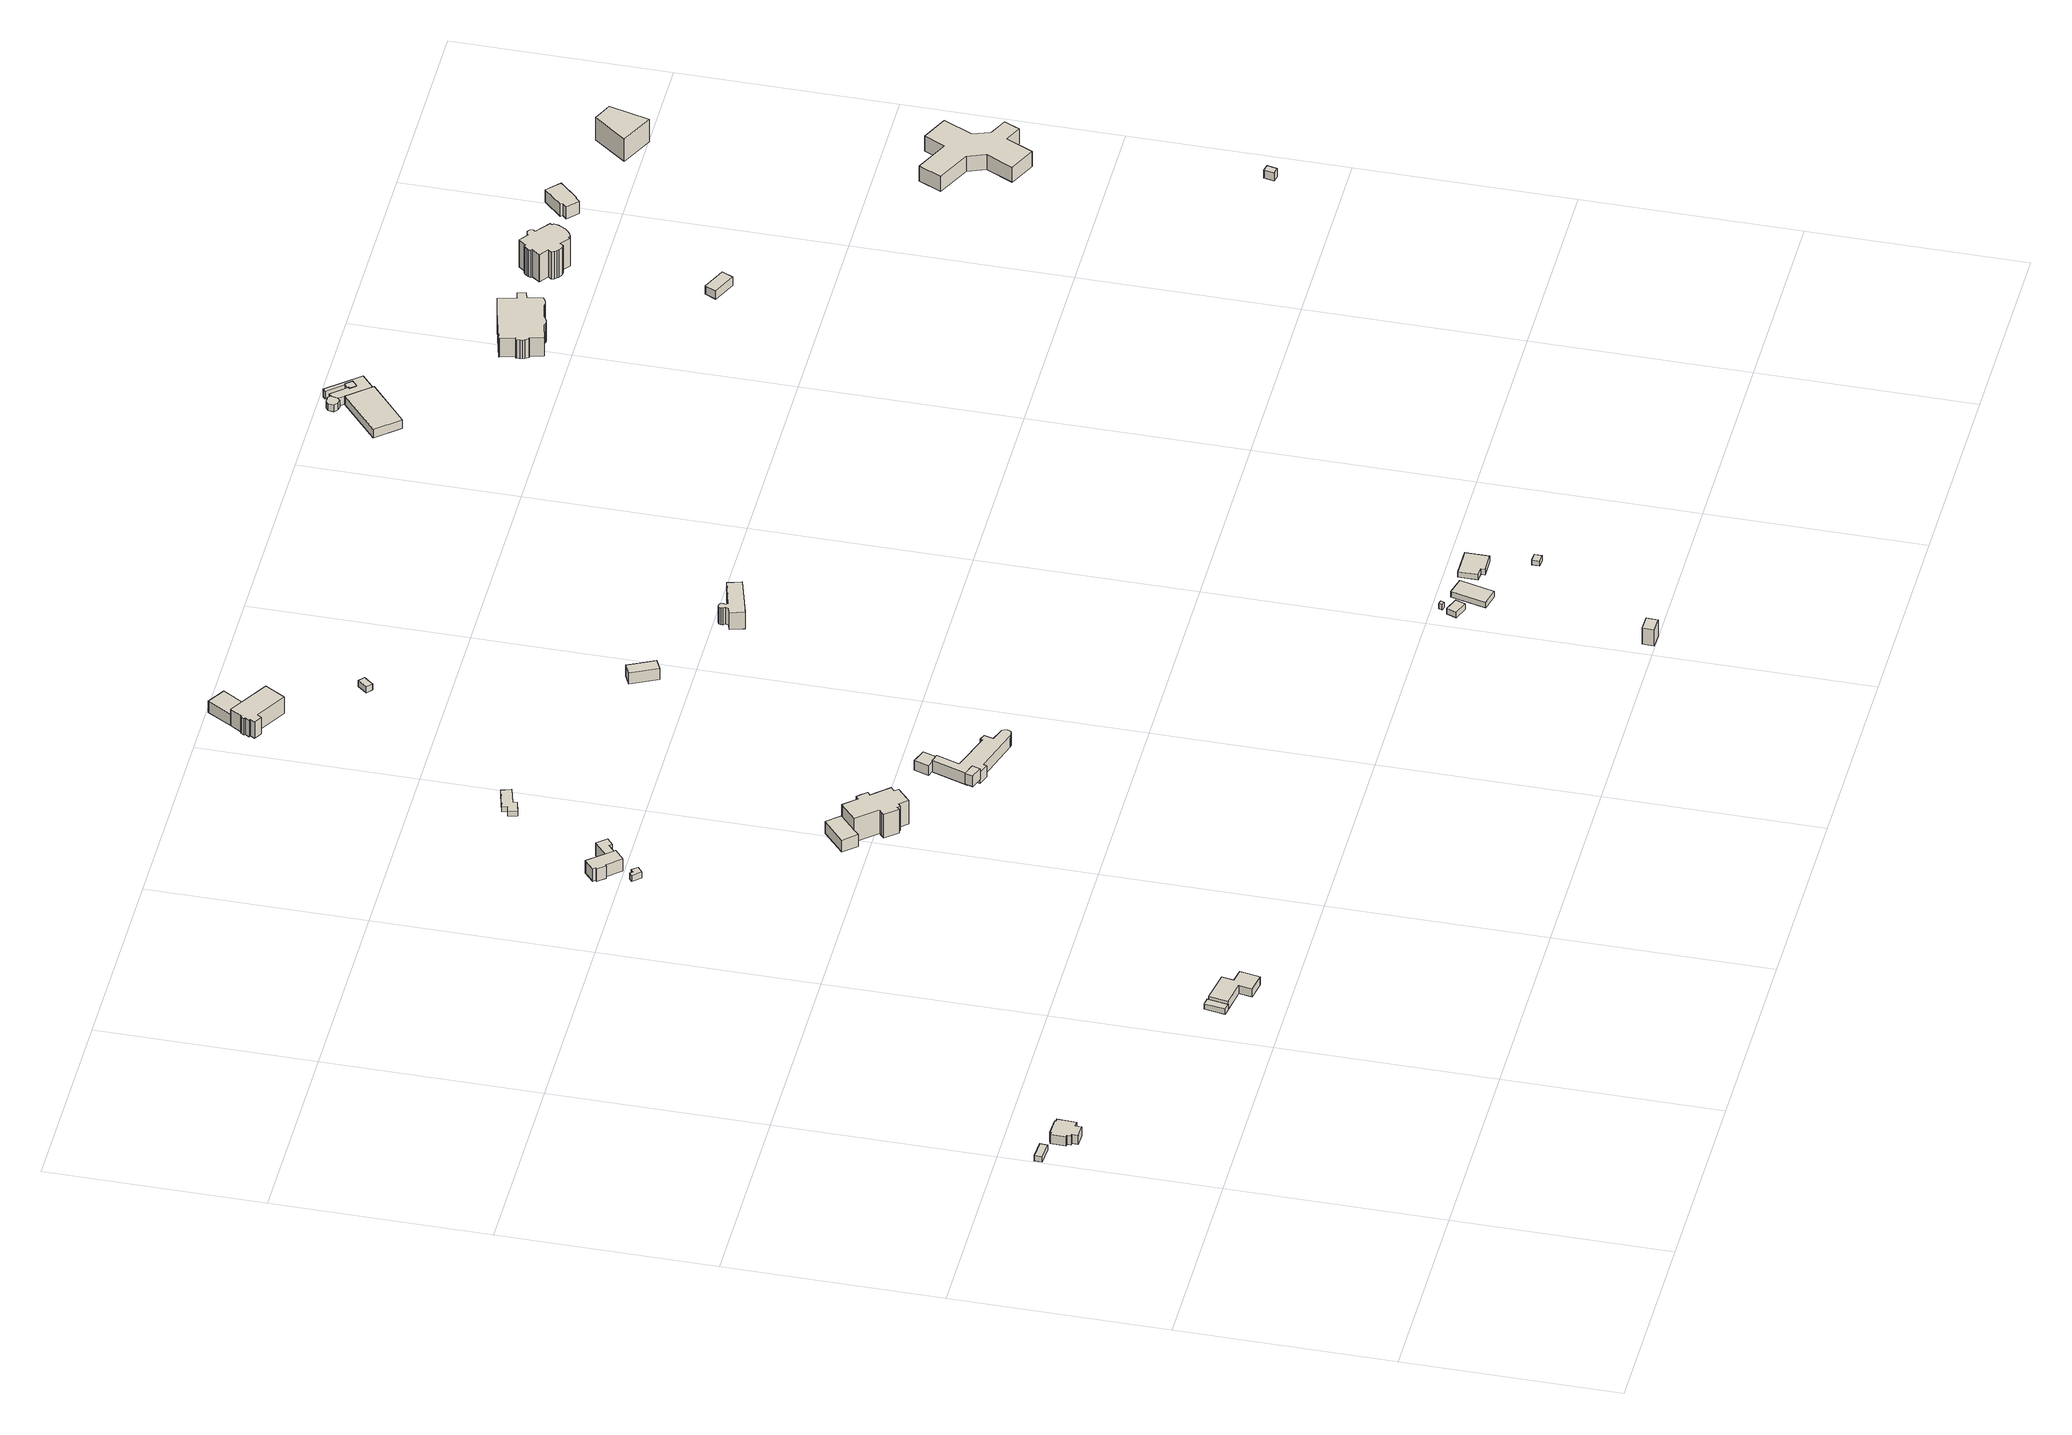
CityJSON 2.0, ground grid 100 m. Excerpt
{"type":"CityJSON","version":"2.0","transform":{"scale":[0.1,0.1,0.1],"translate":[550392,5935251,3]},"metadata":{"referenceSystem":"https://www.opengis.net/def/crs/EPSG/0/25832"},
"CityObjects":{
"building1":{"type":"Building","attributes":{"Gemeindeschluessel":"02200227","Geometrietyp2DReferenz":"3000","BezugspunktDach":"2000","function":"31001_1100","measuredHeight":2.91,"storeysAboveGround":1},"address":[{"country":"Germany","locality":"Hamburg","thoroughfareName":"Rissener Ufer","postcode":"22559"}],"geometry":[{"type":"Solid","lod":"1","boundaries":[[[[0,1,2,3]],[[4,5,6,7]],[[2,4,7,3]],[[1,5,4,2]],[[0,6,5,1]],[[3,7,6,0]]]]}]},
"building2":{"type":"Building","attributes":{"Gemeindeschluessel":"02200227","Geometrietyp2DReferenz":"3000","BezugspunktDach":"2000","function":"31001_1010","measuredHeight":8.59,"storeysAboveGround":1},"address":[{"country":"Germany","locality":"Hamburg","thoroughfareNumber":"1","thoroughfareName":"Rissener Ufer","postcode":"22559"}],"geometry":[{"type":"Solid","lod":"1","boundaries":[[[[8,9,10,11,12,13,14,15,16,17,18,19,20,21]],[[22,23,24,25,26,27,28,29,30,31,32,33,34,35]],[[20,22,35,21]],[[19,23,22,20]],[[18,24,23,19]],[[17,25,24,18]],[[16,26,25,17]],[[15,27,26,16]],[[14,28,27,15]],[[13,29,28,14]],[[12,30,29,13]],[[11,31,30,12]],[[10,32,31,11]],[[9,33,32,10]],[[8,34,33,9]],[[21,35,34,8]]]]}]},
"building3":{"type":"Building","attributes":{"Gemeindeschluessel":"02200227","Geometrietyp2DReferenz":"3000","BezugspunktDach":"2000","function":"31001_1010","measuredHeight":3.08,"storeysAboveGround":1},"address":[{"country":"Germany","locality":"Hamburg","thoroughfareName":"Falkensteiner Ufer","postcode":"22559"}],"geometry":[{"type":"Solid","lod":"1","boundaries":[[[[36,37,38,39,40]],[[41,42,43,44,45]],[[39,41,45,40]],[[38,42,41,39]],[[37,43,42,38]],[[36,44,43,37]],[[40,45,44,36]]]]}]},
"building4":{"type":"Building","attributes":{"Gemeindeschluessel":"02200227","Geometrietyp2DReferenz":"3000","BezugspunktDach":"2000","function":"31001_3210","measuredHeight":4.52,"storeysAboveGround":1},"address":[{"country":"Germany","locality":"Hamburg","thoroughfareNumber":"105","thoroughfareName":"Falkensteiner Ufer","postcode":"22559"}],"geometry":[{"type":"Solid","lod":"1","boundaries":[[[[46,47,39,38,48,49,50,51]],[[52,53,54,55,56,57,58,59]],[[50,52,59,51]],[[49,53,52,50]],[[48,54,53,49]],[[38,55,54,48]],[[39,56,55,38]],[[47,57,56,39]],[[46,58,57,47]],[[51,59,58,46]]]]}]},
"building5":{"type":"Building","attributes":{"Gemeindeschluessel":"02200227","Geometrietyp2DReferenz":"3000","BezugspunktDach":"2000","function":"31001_2460","measuredHeight":3.33,"storeysAboveGround":1},"address":[{"country":"Germany","locality":"Hamburg","thoroughfareName":"Tinsdaler Kirchenweg","postcode":"22559"}],"geometry":[{"type":"Solid","lod":"1","boundaries":[[[[60,61,62,63,64,65]],[[66,67,68,69,70,71]],[[64,66,71,65]],[[63,67,66,64]],[[62,68,67,63]],[[61,69,68,62]],[[60,70,69,61]],[[65,71,70,60]]]]}]},
"building6":{"type":"Building","attributes":{"Gemeindeschluessel":"02200227","Geometrietyp2DReferenz":"3000","BezugspunktDach":"2000","function":"31001_1010","measuredHeight":7.62,"storeysAboveGround":2},"address":[{"country":"Germany","locality":"Hamburg","thoroughfareNumber":"213","thoroughfareName":"Tinsdaler Kirchenweg","postcode":"22559"}],"geometry":[{"type":"Solid","lod":"1","boundaries":[[[[72,73,74,75,76,77,78,79,80]],[[81,82,83,84,85,86,87,88,89]],[[79,81,89,80]],[[78,82,81,79]],[[77,83,82,78]],[[76,84,83,77]],[[75,85,84,76]],[[74,86,85,75]],[[73,87,86,74]],[[72,88,87,73]],[[80,89,88,72]]]]}]},
"building7":{"type":"Building","attributes":{"Gemeindeschluessel":"02200227","Geometrietyp2DReferenz":"3000","BezugspunktDach":"2000","function":"31001_3220","measuredHeight":6.54,"storeysAboveGround":1},"address":[{"country":"Germany","locality":"Hamburg","thoroughfareName":"Tinsdaler Kirchenweg","postcode":"22559"}],"geometry":[{"type":"Solid","lod":"1","boundaries":[[[[90,91,92,93,94,95]],[[96,97,98,99,100,101]],[[94,96,101,95]],[[93,97,96,94]],[[92,98,97,93]],[[91,99,98,92]],[[90,100,99,91]],[[95,101,100,90]]]]}]},
"building8":{"type":"Building","attributes":{"Gemeindeschluessel":"02200227","Geometrietyp2DReferenz":"3000","BezugspunktDach":"2000","function":"31001_1010","measuredHeight":8.47,"storeysAboveGround":2},"address":[{"country":"Germany","locality":"Hamburg","thoroughfareName":"Tinsdaler Kirchenweg","postcode":"22559"}],"geometry":[{"type":"Solid","lod":"1","boundaries":[[[[102,103,104,105,106,107]],[[108,109,110,111,112,113]],[[106,108,113,107]],[[105,109,108,106]],[[104,110,109,105]],[[103,111,110,104]],[[102,112,111,103]],[[107,113,112,102]]]]}]},
"building9":{"type":"Building","attributes":{"Gemeindeschluessel":"02200227","Geometrietyp2DReferenz":"3000","BezugspunktDach":"2000","function":"31001_1010","measuredHeight":12.95,"storeysAboveGround":3},"address":[{"country":"Germany","locality":"Hamburg","thoroughfareNumber":"211","thoroughfareName":"Tinsdaler Kirchenweg","postcode":"22559"}],"geometry":[{"type":"Solid","lod":"1","boundaries":[[[[93,114,115,116,117,118,119,120,121,122,123,124,125,126,127,128,129,130,94]],[[131,132,133,134,135,136,137,138,139,140,141,142,143,144,145,146,147,148,149]],[[130,131,149,94]],[[129,132,131,130]],[[128,133,132,129]],[[127,134,133,128]],[[126,135,134,127]],[[125,136,135,126]],[[124,137,136,125]],[[123,138,137,124]],[[122,139,138,123]],[[121,140,139,122]],[[120,141,140,121]],[[119,142,141,120]],[[118,143,142,119]],[[117,144,143,118]],[[116,145,144,117]],[[115,146,145,116]],[[114,147,146,115]],[[93,148,147,114]],[[94,149,148,93]]]]}]},
"building10":{"type":"Building","attributes":{"Gemeindeschluessel":"02200223","Geometrietyp2DReferenz":"3000","BezugspunktDach":"2000","function":"31001_2460","measuredHeight":6.67,"storeysAboveGround":1},"address":[{"country":"Germany","locality":"Hamburg","thoroughfareName":"Grotiusweg","postcode":"22587"}],"geometry":[{"type":"Solid","lod":"1","boundaries":[[[[150,151,152,153]],[[154,155,156,157]],[[152,154,157,153]],[[151,155,154,152]],[[150,156,155,151]],[[153,157,156,150]]]]}]},
"building11":{"type":"Building","attributes":{"Gemeindeschluessel":"02200223","Geometrietyp2DReferenz":"3000","BezugspunktDach":"2000","function":"31001_1010","measuredHeight":2.48,"storeysAboveGround":1},"address":[{"country":"Germany","locality":"Hamburg","thoroughfareName":"Grotiusweg","postcode":"22587"}],"geometry":[{"type":"Solid","lod":"1","boundaries":[[[[158,159,160,161,162,163,164,165]],[[166,167,168,169,170,171,172,173]],[[164,166,173,165]],[[163,167,166,164]],[[162,168,167,163]],[[161,169,168,162]],[[160,170,169,161]],[[159,171,170,160]],[[158,172,171,159]],[[165,173,172,158]]]]}]},
"building12":{"type":"Building","attributes":{"Gemeindeschluessel":"02200223","Geometrietyp2DReferenz":"3000","BezugspunktDach":"2000","function":"31001_2460","measuredHeight":5.38,"storeysAboveGround":1},"address":[{"country":"Germany","locality":"Hamburg","thoroughfareName":"Grotiusweg","postcode":"22587"}],"geometry":[{"type":"Solid","lod":"1","boundaries":[[[[174,175,176,177,178]],[[179,180,181,182,183]],[[177,179,183,178]],[[176,180,179,177]],[[175,181,180,176]],[[174,182,181,175]],[[178,183,182,174]]]]}]},
"building13":{"type":"Building","attributes":{"name":"Museum","Gemeindeschluessel":"02200223","Geometrietyp2DReferenz":"3000","BezugspunktDach":"2000","function":"31001_3030","measuredHeight":9.16,"storeysAboveGround":2},"address":[{"country":"Germany","locality":"Hamburg","thoroughfareNumber":"79","thoroughfareName":"Grotiusweg","postcode":"22587"}],"geometry":[{"type":"Solid","lod":"1","boundaries":[[[[184,185,186,187,188,189,190,191,192,193,194,195,196,197,198,199,200,201,202,203,204]],[[205,206,207,208,209,210,211,212,213,214,215,216,217,218,219,220,221,222,223,224,225]],[[203,205,225,204]],[[202,206,205,203]],[[201,207,206,202]],[[200,208,207,201]],[[199,209,208,200]],[[198,210,209,199]],[[197,211,210,198]],[[196,212,211,197]],[[195,213,212,196]],[[194,214,213,195]],[[193,215,214,194]],[[192,216,215,193]],[[191,217,216,192]],[[190,218,217,191]],[[189,219,218,190]],[[188,220,219,189]],[[187,221,220,188]],[[186,222,221,187]],[[185,223,222,186]],[[184,224,223,185]],[[204,225,224,184]]]]}]},
"building14":{"type":"Building","attributes":{"Gemeindeschluessel":"02200223","Geometrietyp2DReferenz":"3000","BezugspunktDach":"2000","function":"31001_1010","measuredHeight":9.99,"storeysAboveGround":2},"address":[{"country":"Germany","locality":"Hamburg","thoroughfareName":"Grotiusweg","postcode":"22587"}],"geometry":[{"type":"Solid","lod":"1","boundaries":[[[[226,227,228,229,230,231,232,233,234,235,236,237]],[[238,239,240,241,242,243,244,245,246,247,248,249]],[[236,238,249,237]],[[235,239,238,236]],[[234,240,239,235]],[[233,241,240,234]],[[232,242,241,233]],[[231,243,242,232]],[[230,244,243,231]],[[229,245,244,230]],[[228,246,245,229]],[[227,247,246,228]],[[226,248,247,227]],[[237,249,248,226]]]]}]},
"building15":{"type":"Building","attributes":{"Gemeindeschluessel":"02200223","Geometrietyp2DReferenz":"3000","BezugspunktDach":"2000","function":"31001_1010","measuredHeight":8.05,"storeysAboveGround":1},"address":[{"country":"Germany","locality":"Hamburg","thoroughfareNumber":"73","thoroughfareName":"Grotiusweg","postcode":"22587"}],"geometry":[{"type":"Solid","lod":"1","boundaries":[[[[250,251,252,234]],[[253,254,255,256]],[[252,253,256,234]],[[251,254,253,252]],[[250,255,254,251]],[[234,256,255,250]]]]}]},
"building16":{"type":"Building","attributes":{"Gemeindeschluessel":"02200223","Geometrietyp2DReferenz":"3000","BezugspunktDach":"2000","function":"31001_1100","measuredHeight":6.84,"storeysAboveGround":2},"address":[{"country":"Germany","locality":"Hamburg","thoroughfareNumber":"75","thoroughfareName":"Grotiusweg","postcode":"22587"}],"geometry":[{"type":"Solid","lod":"1","boundaries":[[[[257,258,259,260]],[[261,262,263,264]],[[259,261,264,260]],[[258,262,261,259]],[[257,263,262,258]],[[260,264,263,257]]]]}]},
"building17":{"type":"Building","attributes":{"Gemeindeschluessel":"02200223","Geometrietyp2DReferenz":"3000","BezugspunktDach":"2000","function":"31001_1310","measuredHeight":3.53,"storeysAboveGround":1},"address":[{"country":"Germany","locality":"Hamburg","thoroughfareName":"Grotiusweg","postcode":"22587"}],"geometry":[{"type":"Solid","lod":"1","boundaries":[[[[265,266,267,268,269,270]],[[271,272,273,274,275,276]],[[269,271,276,270]],[[268,272,271,269]],[[267,273,272,268]],[[266,274,273,267]],[[265,275,274,266]],[[270,276,275,265]]]]}]},
"building18":{"type":"Building","attributes":{"Gemeindeschluessel":"02200223","Geometrietyp2DReferenz":"3000","BezugspunktDach":"2000","function":"31001_1010","measuredHeight":12.7,"storeysAboveGround":2},"address":[{"country":"Germany","locality":"Hamburg","thoroughfareNumber":"77","thoroughfareName":"Grotiusweg","postcode":"22587"}],"geometry":[{"type":"Solid","lod":"1","boundaries":[[[[277,278,279,280,281,282,283,284,285,286,287,288,289,290,291,292,293,294]],[[295,296,297,298,299,300,301,302,303,304,305,306,307,308,309,310,311,312]],[[293,295,312,294]],[[292,296,295,293]],[[291,297,296,292]],[[290,298,297,291]],[[289,299,298,290]],[[288,300,299,289]],[[287,301,300,288]],[[286,302,301,287]],[[285,303,302,286]],[[284,304,303,285]],[[283,305,304,284]],[[282,306,305,283]],[[281,307,306,282]],[[280,308,307,281]],[[279,309,308,280]],[[278,310,309,279]],[[277,311,310,278]],[[294,312,311,277]]]]}]},
"building19":{"type":"Building","attributes":{"Gemeindeschluessel":"02200223","Geometrietyp2DReferenz":"3000","BezugspunktDach":"2000","function":"31001_2070","measuredHeight":9,"storeysAboveGround":1},"address":[{"country":"Germany","locality":"Hamburg","thoroughfareName":"Falkensteiner Ufer","postcode":"22587"}],"geometry":[{"type":"Solid","lod":"1","boundaries":[[[[313,314,315,316]],[[317,318,319,320]],[[315,317,320,316]],[[314,318,317,315]],[[313,319,318,314]],[[316,320,319,313]]]]}]},
"building20":{"type":"Building","attributes":{"Gemeindeschluessel":"02200223","Geometrietyp2DReferenz":"3000","BezugspunktDach":"2000","function":"31001_2070","measuredHeight":2.98,"storeysAboveGround":1},"address":[{"country":"Germany","locality":"Hamburg","thoroughfareName":"Falkensteiner Ufer","postcode":"22587"}],"geometry":[{"type":"Solid","lod":"1","boundaries":[[[[321,322,323,324]],[[325,326,327,328]],[[323,325,328,324]],[[322,326,325,323]],[[321,327,326,322]],[[324,328,327,321]]]]}]},
"building21":{"type":"Building","attributes":{"Gemeindeschluessel":"02200223","Geometrietyp2DReferenz":"3000","BezugspunktDach":"2000","function":"31001_2500","measuredHeight":3,"storeysAboveGround":1},"address":[{"country":"Germany","locality":"Hamburg","thoroughfareName":"Falkensteiner Ufer","postcode":"22587"}],"geometry":[{"type":"Solid","lod":"1","boundaries":[[[[329,330,331,332]],[[333,334,335,336]],[[331,333,336,332]],[[330,334,333,331]],[[329,335,334,330]],[[332,336,335,329]]]]}]},
"building22":{"type":"Building","attributes":{"Gemeindeschluessel":"02200223","Geometrietyp2DReferenz":"3000","BezugspunktDach":"2000","function":"31001_2050","measuredHeight":3.1,"storeysAboveGround":1},"address":[{"country":"Germany","locality":"Hamburg","thoroughfareNumber":"101","thoroughfareName":"Falkensteiner Ufer","postcode":"22587"}],"geometry":[{"type":"Solid","lod":"1","boundaries":[[[[337,338,339,340]],[[341,342,343,344]],[[339,341,344,340]],[[338,342,341,339]],[[337,343,342,338]],[[340,344,343,337]]]]}]},
"building23":{"type":"Building","attributes":{"Gemeindeschluessel":"02200223","Geometrietyp2DReferenz":"3000","BezugspunktDach":"2000","function":"31001_2050","measuredHeight":2.96,"storeysAboveGround":1},"address":[{"country":"Germany","locality":"Hamburg","thoroughfareName":"Falkensteiner Ufer","postcode":"22587"}],"geometry":[{"type":"Solid","lod":"1","boundaries":[[[[345,346,347,348,349,350]],[[351,352,353,354,355,356]],[[349,351,356,350]],[[348,352,351,349]],[[347,353,352,348]],[[346,354,353,347]],[[345,355,354,346]],[[350,356,355,345]]]]}]},
"building24":{"type":"Building","attributes":{"Gemeindeschluessel":"02200223","Geometrietyp2DReferenz":"3000","BezugspunktDach":"2000","function":"31001_2500","measuredHeight":2.56,"storeysAboveGround":1},"address":[{"country":"Germany","locality":"Hamburg","thoroughfareNumber":"99","thoroughfareName":"Falkensteiner Ufer","postcode":"22587"}],"geometry":[{"type":"Solid","lod":"1","boundaries":[[[[357,358,359,360]],[[361,362,363,364]],[[359,361,364,360]],[[358,362,361,359]],[[357,363,362,358]],[[360,364,363,357]]]]}]},
"building25":{"type":"Building","attributes":{"Gemeindeschluessel":"02200223","Geometrietyp2DReferenz":"3000","BezugspunktDach":"2000","function":"31001_3030","measuredHeight":5.94,"storeysAboveGround":1},"address":[{"country":"Germany","locality":"Hamburg","thoroughfareName":"Grotiusweg","postcode":"22587"}],"geometry":[{"type":"Solid","lod":"1","boundaries":[[[[365,366,367,368,369]],[[370,371,372,373,374]],[[368,370,374,369]],[[367,371,370,368]],[[366,372,371,367]],[[365,373,372,366]],[[369,374,373,365]]]]}]},
"building26":{"type":"Building","attributes":{"Gemeindeschluessel":"02200223","Geometrietyp2DReferenz":"3000","BezugspunktDach":"2000","function":"31001_3030","measuredHeight":3.98,"storeysAboveGround":1},"address":[{"country":"Germany","locality":"Hamburg","thoroughfareName":"Grotiusweg","postcode":"22587"}],"geometry":[{"type":"Solid","lod":"1","boundaries":[[[[375,376,377,378,379,380,381,382,383,384,385]],[[386,387,388,389,390,391,392,393,394,395,396]],[[384,386,396,385]],[[383,387,386,384]],[[382,388,387,383]],[[381,389,388,382]],[[380,390,389,381]],[[379,391,390,380]],[[378,392,391,379]],[[377,393,392,378]],[[376,394,393,377]],[[375,395,394,376]],[[385,396,395,375]]]]}]},
"building27":{"type":"Building","attributes":{"Gemeindeschluessel":"02200223","Geometrietyp2DReferenz":"3000","BezugspunktDach":"2000","function":"31001_3030","measuredHeight":4.24,"storeysAboveGround":1},"address":[{"country":"Germany","locality":"Hamburg","thoroughfareName":"Grotiusweg","postcode":"22587"}],"geometry":[{"type":"Solid","lod":"1","boundaries":[[[[397,398,399,400,401,402,403,404,405,406,407,408,409,410,411,412,413,414,415]],[[416,417,418,419,420,421,422,423,424,425,426,427,428,429,430,431,432,433,434]],[[414,416,434,415]],[[413,417,416,414]],[[412,418,417,413]],[[411,419,418,412]],[[410,420,419,411]],[[409,421,420,410]],[[408,422,421,409]],[[407,423,422,408]],[[406,424,423,407]],[[405,425,424,406]],[[404,426,425,405]],[[403,427,426,404]],[[402,428,427,403]],[[401,429,428,402]],[[400,430,429,401]],[[399,431,430,400]],[[398,432,431,399]],[[397,433,432,398]],[[415,434,433,397]]]]}]},
"building28":{"type":"Building","attributes":{"Gemeindeschluessel":"02200223","Geometrietyp2DReferenz":"3000","BezugspunktDach":"2000","function":"31001_3030","measuredHeight":3.87,"storeysAboveGround":1},"address":[{"country":"Germany","locality":"Hamburg","thoroughfareName":"Grotiusweg","postcode":"22587"}],"geometry":[{"type":"Solid","lod":"1","boundaries":[[[[435,436,437,438,439,440,441,442]],[[443,444,445,446,447,448,449,450]],[[441,443,450,442]],[[440,444,443,441]],[[439,445,444,440]],[[438,446,445,439]],[[437,447,446,438]],[[436,448,447,437]],[[435,449,448,436]],[[442,450,449,435]]]]}]},
"building29":{"type":"Building","attributes":{"Gemeindeschluessel":"02200223","Geometrietyp2DReferenz":"3000","BezugspunktDach":"2000","function":"31001_1010","measuredHeight":15.55,"storeysAboveGround":4},"address":[{"country":"Germany","locality":"Hamburg","thoroughfareNumber":"55","thoroughfareName":"Grotiusweg","postcode":"22587"}],"geometry":[{"type":"Solid","lod":"1","boundaries":[[[[451,452,453,454,455,456,457,458,459,460,461,462,463,464,465,466,467,468,469,470,471,472,473,474,475,476,477,478,479,480]],[[481,482,483,484,485,486,487,488,489,490,491,492,493,494,495,496,497,498,499,500,501,502,503,504,505,506,507,508,509,510]],[[479,481,510,480]],[[478,482,481,479]],[[477,483,482,478]],[[476,484,483,477]],[[475,485,484,476]],[[474,486,485,475]],[[473,487,486,474]],[[472,488,487,473]],[[471,489,488,472]],[[470,490,489,471]],[[469,491,490,470]],[[468,492,491,469]],[[467,493,492,468]],[[466,494,493,467]],[[465,495,494,466]],[[464,496,495,465]],[[463,497,496,464]],[[462,498,497,463]],[[461,499,498,462]],[[460,500,499,461]],[[459,501,500,460]],[[458,502,501,459]],[[457,503,502,458]],[[456,504,503,457]],[[455,505,504,456]],[[454,506,505,455]],[[453,507,506,454]],[[452,508,507,453]],[[451,509,508,452]],[[480,510,509,451]]]]}]},
"building30":{"type":"Building","attributes":{"Gemeindeschluessel":"02200223","Geometrietyp2DReferenz":"3000","BezugspunktDach":"2000","function":"31001_1010","measuredHeight":6.03,"storeysAboveGround":1},"address":[{"country":"Germany","locality":"Hamburg","thoroughfareName":"Grotiusweg","postcode":"22587"}],"geometry":[{"type":"Solid","lod":"1","boundaries":[[[[511,512,513,514]],[[515,516,517,518]],[[513,515,518,514]],[[512,516,515,513]],[[511,517,516,512]],[[514,518,517,511]]]]}]},
"building31":{"type":"Building","attributes":{"Gemeindeschluessel":"02200223","Geometrietyp2DReferenz":"3000","BezugspunktDach":"2000","function":"31001_1010","measuredHeight":18.7,"storeysAboveGround":3},"address":[{"country":"Germany","locality":"Hamburg","thoroughfareNumber":"53a","thoroughfareName":"Grotiusweg","postcode":"22587"}],"geometry":[{"type":"Solid","lod":"1","boundaries":[[[[519,520,521,522,523,524,525,526,527,528,529,530,531,532,533,534,535,536,537,538,539,540,541,542,543,544,545,546,547,548,549,550,551,552,553,554,555,556,557,558]],[[559,560,561,562,563,564,565,566,567,568,569,570,571,572,573,574,575,576,577,578,579,580,581,582,583,584,585,586,587,588,589,590,591,592,593,594,595,596,597,598]],[[557,559,598,558]],[[556,560,559,557]],[[555,561,560,556]],[[554,562,561,555]],[[553,563,562,554]],[[552,564,563,553]],[[551,565,564,552]],[[550,566,565,551]],[[549,567,566,550]],[[548,568,567,549]],[[547,569,568,548]],[[546,570,569,547]],[[545,571,570,546]],[[544,572,571,545]],[[543,573,572,544]],[[542,574,573,543]],[[541,575,574,542]],[[540,576,575,541]],[[539,577,576,540]],[[538,578,577,539]],[[537,579,578,538]],[[536,580,579,537]],[[535,581,580,536]],[[534,582,581,535]],[[533,583,582,534]],[[532,584,583,533]],[[531,585,584,532]],[[530,586,585,531]],[[529,587,586,530]],[[528,588,587,529]],[[527,589,588,528]],[[526,590,589,527]],[[525,591,590,526]],[[524,592,591,525]],[[523,593,592,524]],[[522,594,593,523]],[[521,595,594,522]],[[520,596,595,521]],[[519,597,596,520]],[[558,598,597,519]]]]}]},
"building32":{"type":"Building","attributes":{"Gemeindeschluessel":"02200223","Geometrietyp2DReferenz":"3000","BezugspunktDach":"2000","function":"31001_1010","measuredHeight":4.5,"storeysAboveGround":1},"address":[{"country":"Germany","locality":"Hamburg","thoroughfareName":"Falkenstein","postcode":"22587"}],"geometry":[{"type":"Solid","lod":"1","boundaries":[[[[599,600,601,602]],[[603,604,605,606]],[[601,603,606,602]],[[600,604,603,601]],[[599,605,604,600]],[[602,606,605,599]]]]}]},
"building33":{"type":"Building","attributes":{"Gemeindeschluessel":"02200223","Geometrietyp2DReferenz":"3000","BezugspunktDach":"2000","function":"31001_1010","measuredHeight":9.89,"storeysAboveGround":1},"address":[{"country":"Germany","locality":"Hamburg","thoroughfareNumber":"53","thoroughfareName":"Grotiusweg","postcode":"22587"}],"geometry":[{"type":"Solid","lod":"1","boundaries":[[[[607,608,609,610,611,612,613,614]],[[615,616,617,618,619,620,621,622]],[[613,615,622,614]],[[612,616,615,613]],[[611,617,616,612]],[[610,618,617,611]],[[609,619,618,610]],[[608,620,619,609]],[[607,621,620,608]],[[614,622,621,607]]]]}]},
"building34":{"type":"Building","attributes":{"Gemeindeschluessel":"02200223","Geometrietyp2DReferenz":"3000","BezugspunktDach":"2000","function":"31001_1100","measuredHeight":8.32,"storeysAboveGround":2},"address":[{"country":"Germany","locality":"Hamburg","thoroughfareNumber":"53","thoroughfareName":"Falkenstein","postcode":"22587"}],"geometry":[{"type":"Solid","lod":"1","boundaries":[[[[623,624,625,626,627,628,629,630,631,632,633,634,635,636]],[[637,638,639,640,641,642,643,644,645,646,647,648,649,650]],[[635,637,650,636]],[[634,638,637,635]],[[633,639,638,634]],[[632,640,639,633]],[[631,641,640,632]],[[630,642,641,631]],[[629,643,642,630]],[[628,644,643,629]],[[627,645,644,628]],[[626,646,645,627]],[[625,647,646,626]],[[624,648,647,625]],[[623,649,648,624]],[[636,650,649,623]]]]}]},
"building35":{"type":"Building","attributes":{"Gemeindeschluessel":"02200223","Geometrietyp2DReferenz":"3000","BezugspunktDach":"2000","function":"31001_1010","measuredHeight":14.92,"storeysAboveGround":1},"address":[{"country":"Germany","locality":"Hamburg","thoroughfareNumber":"45","thoroughfareName":"Grotiusweg","postcode":"22587"}],"geometry":[{"type":"Solid","lod":"1","boundaries":[[[[651,652,653,654]],[[655,656,657,658]],[[653,655,658,654]],[[652,656,655,653]],[[651,657,656,652]],[[654,658,657,651]]]]}]}
},
"vertices":[
[10,1836,10],[96,1831,10],[94,1796,10],[8,1801,10],[94,1796,38],[96,1831,38],[10,1836,38],[8,1801,38],
[234,1796,12],[234,1791,12],[248,1790,12],[245,1702,12],[221,1703,12],[220,1673,12],[159,1675,12],[160,1704,12],[149,1705,12],[149,1724,12],[136,1724,12],[138,1794,12],[152,1793,12],[152,1799,12],[152,1793,62],[138,1794,62],[136,1724,62],[149,1724,62],[149,1705,62],[160,1704,62],[159,1675,62],[220,1673,62],[221,1703,62],[245,1702,62],[248,1790,62],[234,1791,62],[234,1796,62],[152,1799,62],
[1180,1348,20],[1215,1342,20],[1214,1336,20],[1198,1246,20],[1164,1252,20],[1198,1246,49],[1214,1336,49],[1215,1342,49],[1180,1348,49],[1164,1252,49],
[1307,1164,20],[1318,1226,20],[1358,1311,20],[1348,1254,20],[1412,1243,20],[1396,1149,20],[1412,1243,65],[1348,1254,65],[1358,1311,65],[1214,1336,65],[1198,1246,65],[1318,1226,65],[1307,1164,65],[1396,1149,65],
[1021,3844,412],[1035,3855,412],[1046,3842,412],[1059,3854,412],[1081,3829,412],[1054,3806,412],[1081,3829,446],[1059,3854,446],[1046,3842,446],[1035,3855,446],[1021,3844,446],[1054,3806,446],
[1039,4052,409],[1132,3944,409],[1136,3940,409],[1086,3897,409],[1029,3963,409],[1022,3957,409],[992,3992,409],[999,3998,409],[989,4009,409],[999,3998,477],[992,3992,477],[1022,3957,477],[1029,3963,477],[1086,3897,477],[1136,3940,477],[1132,3944,477],[1039,4052,477],[989,4009,477],
[1369,2993,452],[1480,3091,452],[1534,3031,452],[1530,3028,452],[1448,2955,452],[1422,2932,452],[1448,2955,517],[1530,3028,517],[1534,3031,517],[1480,3091,517],[1369,2993,517],[1422,2932,517],
[1176,4037,402],[1214,3993,402],[1182,3966,402],[1172,3979,402],[1132,3944,402],[1105,3975,402],[1132,3944,470],[1172,3979,470],[1182,3966,470],[1214,3993,470],[1176,4037,470],[1105,3975,470],
[1570,2984,452],[1584,2968,452],[1599,2981,452],[1611,2967,452],[1637,2938,452],[1621,2925,452],[1691,2846,452],[1672,2830,452],[1687,2813,452],[1620,2753,452],[1587,2790,452],[1571,2780,452],[1562,2790,452],[1551,2780,452],[1502,2836,452],[1519,2851,452],[1531,2861,452],[1531,2861,582],[1519,2851,582],[1502,2836,582],[1551,2780,582],[1562,2790,582],[1571,2780,582],[1587,2790,582],[1620,2753,582],[1687,2813,582],[1672,2830,582],[1691,2846,582],[1621,2925,582],[1637,2938,582],[1611,2967,582],[1599,2981,582],[1584,2968,582],[1570,2984,582],[1530,3028,582],[1448,2955,582],
[2003,2559,450],[1991,2520,450],[1935,2540,450],[1947,2577,450],[1935,2540,509],[1991,2520,509],[2003,2559,509],[1947,2577,509],
[1385,4473,378],[1417,4481,378],[1410,4506,378],[1524,4536,378],[1537,4489,378],[1452,4466,378],[1456,4448,378],[1396,4432,378],[1456,4448,403],[1452,4466,403],[1537,4489,403],[1524,4536,403],[1410,4506,403],[1417,4481,403],[1385,4473,403],[1396,4432,403],
[2018,2818,428],[2086,2793,428],[2065,2729,428],[2025,2740,428],[1995,2749,428],[2025,2740,481],[2065,2729,481],[2086,2793,481],[2018,2818,481],[1995,2749,481],
[2287,2449,427],[2277,2447,427],[2266,2448,427],[2047,2517,427],[2041,2502,427],[1991,2520,427],[2003,2559,427],[1968,2570,427],[2025,2740,427],[2065,2729,427],[2030,2621,427],[2211,2559,427],[2215,2570,427],[2243,2560,427],[2231,2516,427],[2282,2497,427],[2294,2493,427],[2301,2483,427],[2304,2472,427],[2301,2463,427],[2296,2454,427],[2301,2463,489],[2304,2472,489],[2301,2483,489],[2294,2493,489],[2282,2497,489],[2231,2516,489],[2243,2560,489],[2215,2570,489],[2211,2559,489],[2030,2621,489],[2065,2729,489],[2025,2740,489],[1968,2570,489],[2003,2559,489],[1991,2520,489],[2041,2502,489],[2047,2517,489],[2266,2448,489],[2277,2447,489],[2287,2449,489],[2296,2454,489],
[1715,5637,372],[1678,5659,372],[1690,5680,372],[1683,5684,372],[1694,5704,372],[1689,5707,372],[1700,5724,372],[1705,5721,372],[1740,5779,372],[1929,5665,372],[1872,5570,372],[1727,5657,372],[1872,5570,463],[1929,5665,463],[1740,5779,463],[1705,5721,463],[1700,5724,463],[1689,5707,463],[1694,5704,463],[1683,5684,463],[1690,5680,463],[1678,5659,463],[1715,5637,463],[1727,5657,463],
[1808,5892,372],[1890,5842,372],[1822,5730,372],[1822,5730,435],[1890,5842,435],[1808,5892,435],[1740,5779,435],
[2436,4051,431],[2385,4026,431],[2326,4150,431],[2376,4174,431],[2326,4150,491],[2385,4026,491],[2436,4051,491],[2376,4174,491],
[2066,5251,391],[2102,5296,391],[2131,5273,391],[2123,5262,391],[2120,5264,391],[2093,5230,391],[2120,5264,423],[2123,5262,423],[2131,5273,423],[2102,5296,423],[2066,5251,423],[2093,5230,423],
[2704,3790,500],[2733,3798,500],[2736,3815,500],[2729,3825,500],[2728,3832,500],[2730,3839,500],[2734,3844,500],[2741,3847,500],[2748,3847,500],[2755,3844,500],[2759,3838,500],[2761,3830,500],[2760,3824,500],[2757,3819,500],[2766,3808,500],[2904,3847,500],[2923,3781,500],[2723,3724,500],[2923,3781,592],[2904,3847,592],[2766,3808,592],[2757,3819,592],[2760,3824,592],[2761,3830,592],[2759,3838,592],[2755,3844,592],[2748,3847,592],[2741,3847,592],[2734,3844,592],[2730,3839,592],[2728,3832,592],[2729,3825,592],[2736,3815,592],[2733,3798,592],[2704,3790,592],[2723,3724,592],
[4067,6,7],[4068,60,7],[4138,58,7],[4137,4,7],[4138,58,97],[4068,60,97],[4067,6,97],[4137,4,97],
[4065,923,26],[4130,898,26],[4113,851,26],[4047,876,26],[4113,851,55],[4130,898,55],[4065,923,55],[4047,876,55],
[4087,947,26],[4092,964,26],[4109,959,26],[4104,942,26],[4109,959,56],[4092,964,56],[4087,947,56],[4104,942,56],
[4184,931,24],[4267,910,24],[4227,748,24],[4144,768,24],[4227,748,55],[4267,910,55],[4184,931,55],[4144,768,55],
[4326,932,24],[4461,932,24],[4461,821,24],[4366,821,24],[4366,841,24],[4326,842,24],[4366,841,53],[4366,821,53],[4461,821,53],[4461,932,53],[4326,932,53],[4326,842,53],
[4486,605,17],[4487,642,17],[4527,640,17],[4526,604,17],[4527,640,43],[4487,642,43],[4486,605,43],[4526,604,43],
[3645,5576,510],[3843,5745,510],[3862,5722,510],[3935,5637,510],[3738,5468,510],[3935,5637,557],[3862,5722,557],[3843,5745,557],[3645,5576,557],[3738,5468,557],
[3801,5768,508],[3787,5782,508],[3789,5806,508],[3805,5820,508],[3828,5819,508],[3832,5821,508],[3847,5807,508],[3843,5803,508],[3838,5777,508],[3835,5774,508],[3823,5764,508],[3835,5774,545],[3838,5777,545],[3843,5803,545],[3847,5807,545],[3832,5821,545],[3828,5819,545],[3805,5820,545],[3789,5806,545],[3787,5782,545],[3801,5768,545],[3823,5764,545],
[3862,5722,502],[3872,5731,502],[3835,5774,502],[3838,5777,502],[3843,5803,502],[3847,5807,502],[3859,5817,502],[3917,5752,502],[3920,5746,502],[3914,5741,502],[3936,5714,502],[3963,5738,502],[3939,5766,502],[3936,5764,502],[3934,5767,502],[3871,5839,502],[3885,5851,502],[4012,5703,502],[3935,5637,502],[4012,5703,544],[3885,5851,544],[3871,5839,544],[3934,5767,544],[3936,5764,544],[3939,5766,544],[3963,5738,544],[3936,5714,544],[3914,5741,544],[3920,5746,544],[3917,5752,544],[3859,5817,544],[3847,5807,544],[3843,5803,544],[3838,5777,544],[3835,5774,544],[3872,5731,544],[3862,5722,544],[3935,5637,544],
[3917,5752,508],[3934,5767,508],[3936,5764,508],[3939,5766,508],[3963,5738,508],[3936,5714,508],[3914,5741,508],[3920,5746,508],[3914,5741,547],[3936,5714,547],[3963,5738,547],[3939,5766,547],[3936,5764,547],[3934,5767,547],[3917,5752,547],[3920,5746,547],
[4526,5022,592],[4513,5012,592],[4496,5006,592],[4487,5003,592],[4478,5003,592],[4468,5007,592],[4401,4990,592],[4390,4982,592],[4372,4974,592],[4362,4971,592],[4352,4971,592],[4340,4977,592],[4259,4957,592],[4243,5019,592],[4234,5017,592],[4234,5019,592],[4223,5035,592],[4220,5046,592],[4218,5056,592],[4220,5073,592],[4220,5074,592],[4228,5077,592],[4211,5146,592],[4210,5148,592],[4393,5194,592],[4478,5215,592],[4499,5130,592],[4535,5139,592],[4544,5100,592],[4509,5091,592],[4544,5100,694],[4535,5139,694],[4499,5130,694],[4478,5215,694],[4393,5194,694],[4210,5148,694],[4211,5146,694],[4228,5077,694],[4220,5074,694],[4220,5073,694],[4218,5056,694],[4220,5046,694],[4223,5035,694],[4234,5019,694],[4234,5017,694],[4243,5019,694],[4259,4957,694],[4340,4977,694],[4352,4971,694],[4362,4971,694],[4372,4974,694],[4390,4982,694],[4401,4990,694],[4468,5007,694],[4478,5003,694],[4487,5003,694],[4496,5006,694],[4513,5012,694],[4526,5022,694],[4509,5091,694],
[4895,4341,517],[4920,4393,517],[5029,4343,517],[5004,4290,517],[5029,4343,563],[4920,4393,563],[4895,4341,563],[5004,4290,563],
[4901,5017,540],[4885,5019,540],[4867,5029,540],[4859,5036,540],[4852,5045,540],[4847,5059,540],[4858,5073,540],[4817,5105,540],[4818,5107,540],[4845,5141,540],[4838,5147,540],[4842,5158,540],[4847,5167,540],[4855,5175,540],[4865,5181,540],[4871,5176,540],[4899,5212,540],[4941,5180,540],[4944,5183,540],[4953,5189,540],[4963,5190,540],[4972,5186,540],[4976,5181,540],[4978,5174,540],[4978,5167,540],[4974,5161,540],[4971,5157,540],[5037,5105,540],[5031,5097,540],[5039,5090,540],[5034,5070,540],[5027,5052,540],[5016,5035,540],[5007,5025,540],[4997,5017,540],[4984,5008,540],[4970,5001,540],[4962,5008,540],[4955,4998,540],[4912,5032,540],[4955,4998,690],[4962,5008,690],[4970,5001,690],[4984,5008,690],[4997,5017,690],[5007,5025,690],[5016,5035,690],[5027,5052,690],[5034,5070,690],[5039,5090,690],[5031,5097,690],[5037,5105,690],[4971,5157,690],[4974,5161,690],[4978,5167,690],[4978,5174,690],[4976,5181,690],[4972,5186,690],[4963,5190,690],[4953,5189,690],[4944,5183,690],[4941,5180,690],[4899,5212,690],[4871,5176,690],[4865,5181,690],[4855,5175,690],[4847,5167,690],[4842,5158,690],[4838,5147,690],[4845,5141,690],[4818,5107,690],[4817,5105,690],[4858,5073,690],[4847,5059,690],[4852,5045,690],[4859,5036,690],[4867,5029,690],[4885,5019,690],[4901,5017,690],[4912,5032,690],
[6019,2125,682],[6029,2172,682],[6060,2165,682],[6049,2118,682],[6060,2165,727],[6029,2172,727],[6019,2125,727],[6049,2118,727],
[5244,5080,559],[5264,5101,559],[5256,5110,559],[5338,5196,559],[5398,5138,559],[5316,5052,559],[5313,5055,559],[5293,5034,559],[5313,5055,626],[5316,5052,626],[5398,5138,626],[5338,5196,626],[5256,5110,626],[5264,5101,626],[5244,5080,626],[5293,5034,626],
[5872,3249,592],[5933,3376,592],[5900,3460,592],[5741,3536,592],[5792,3643,592],[5952,3567,592],[5999,3665,592],[6124,3606,592],[6059,3471,592],[6088,3390,592],[6171,3351,592],[6136,3278,592],[6057,3315,592],[5997,3190,592],[6057,3315,675],[6136,3278,675],[6171,3351,675],[6088,3390,675],[6059,3471,675],[6124,3606,675],[5999,3665,675],[5952,3567,675],[5792,3643,675],[5741,3536,675],[5900,3460,675],[5933,3376,675],[5872,3249,675],[5997,3190,675],
[5795,5015,637],[5746,4827,637],[5590,4902,637],[5707,5055,637],[5590,4902,762],[5746,4827,762],[5795,5015,762],[5707,5055,762]
]}
